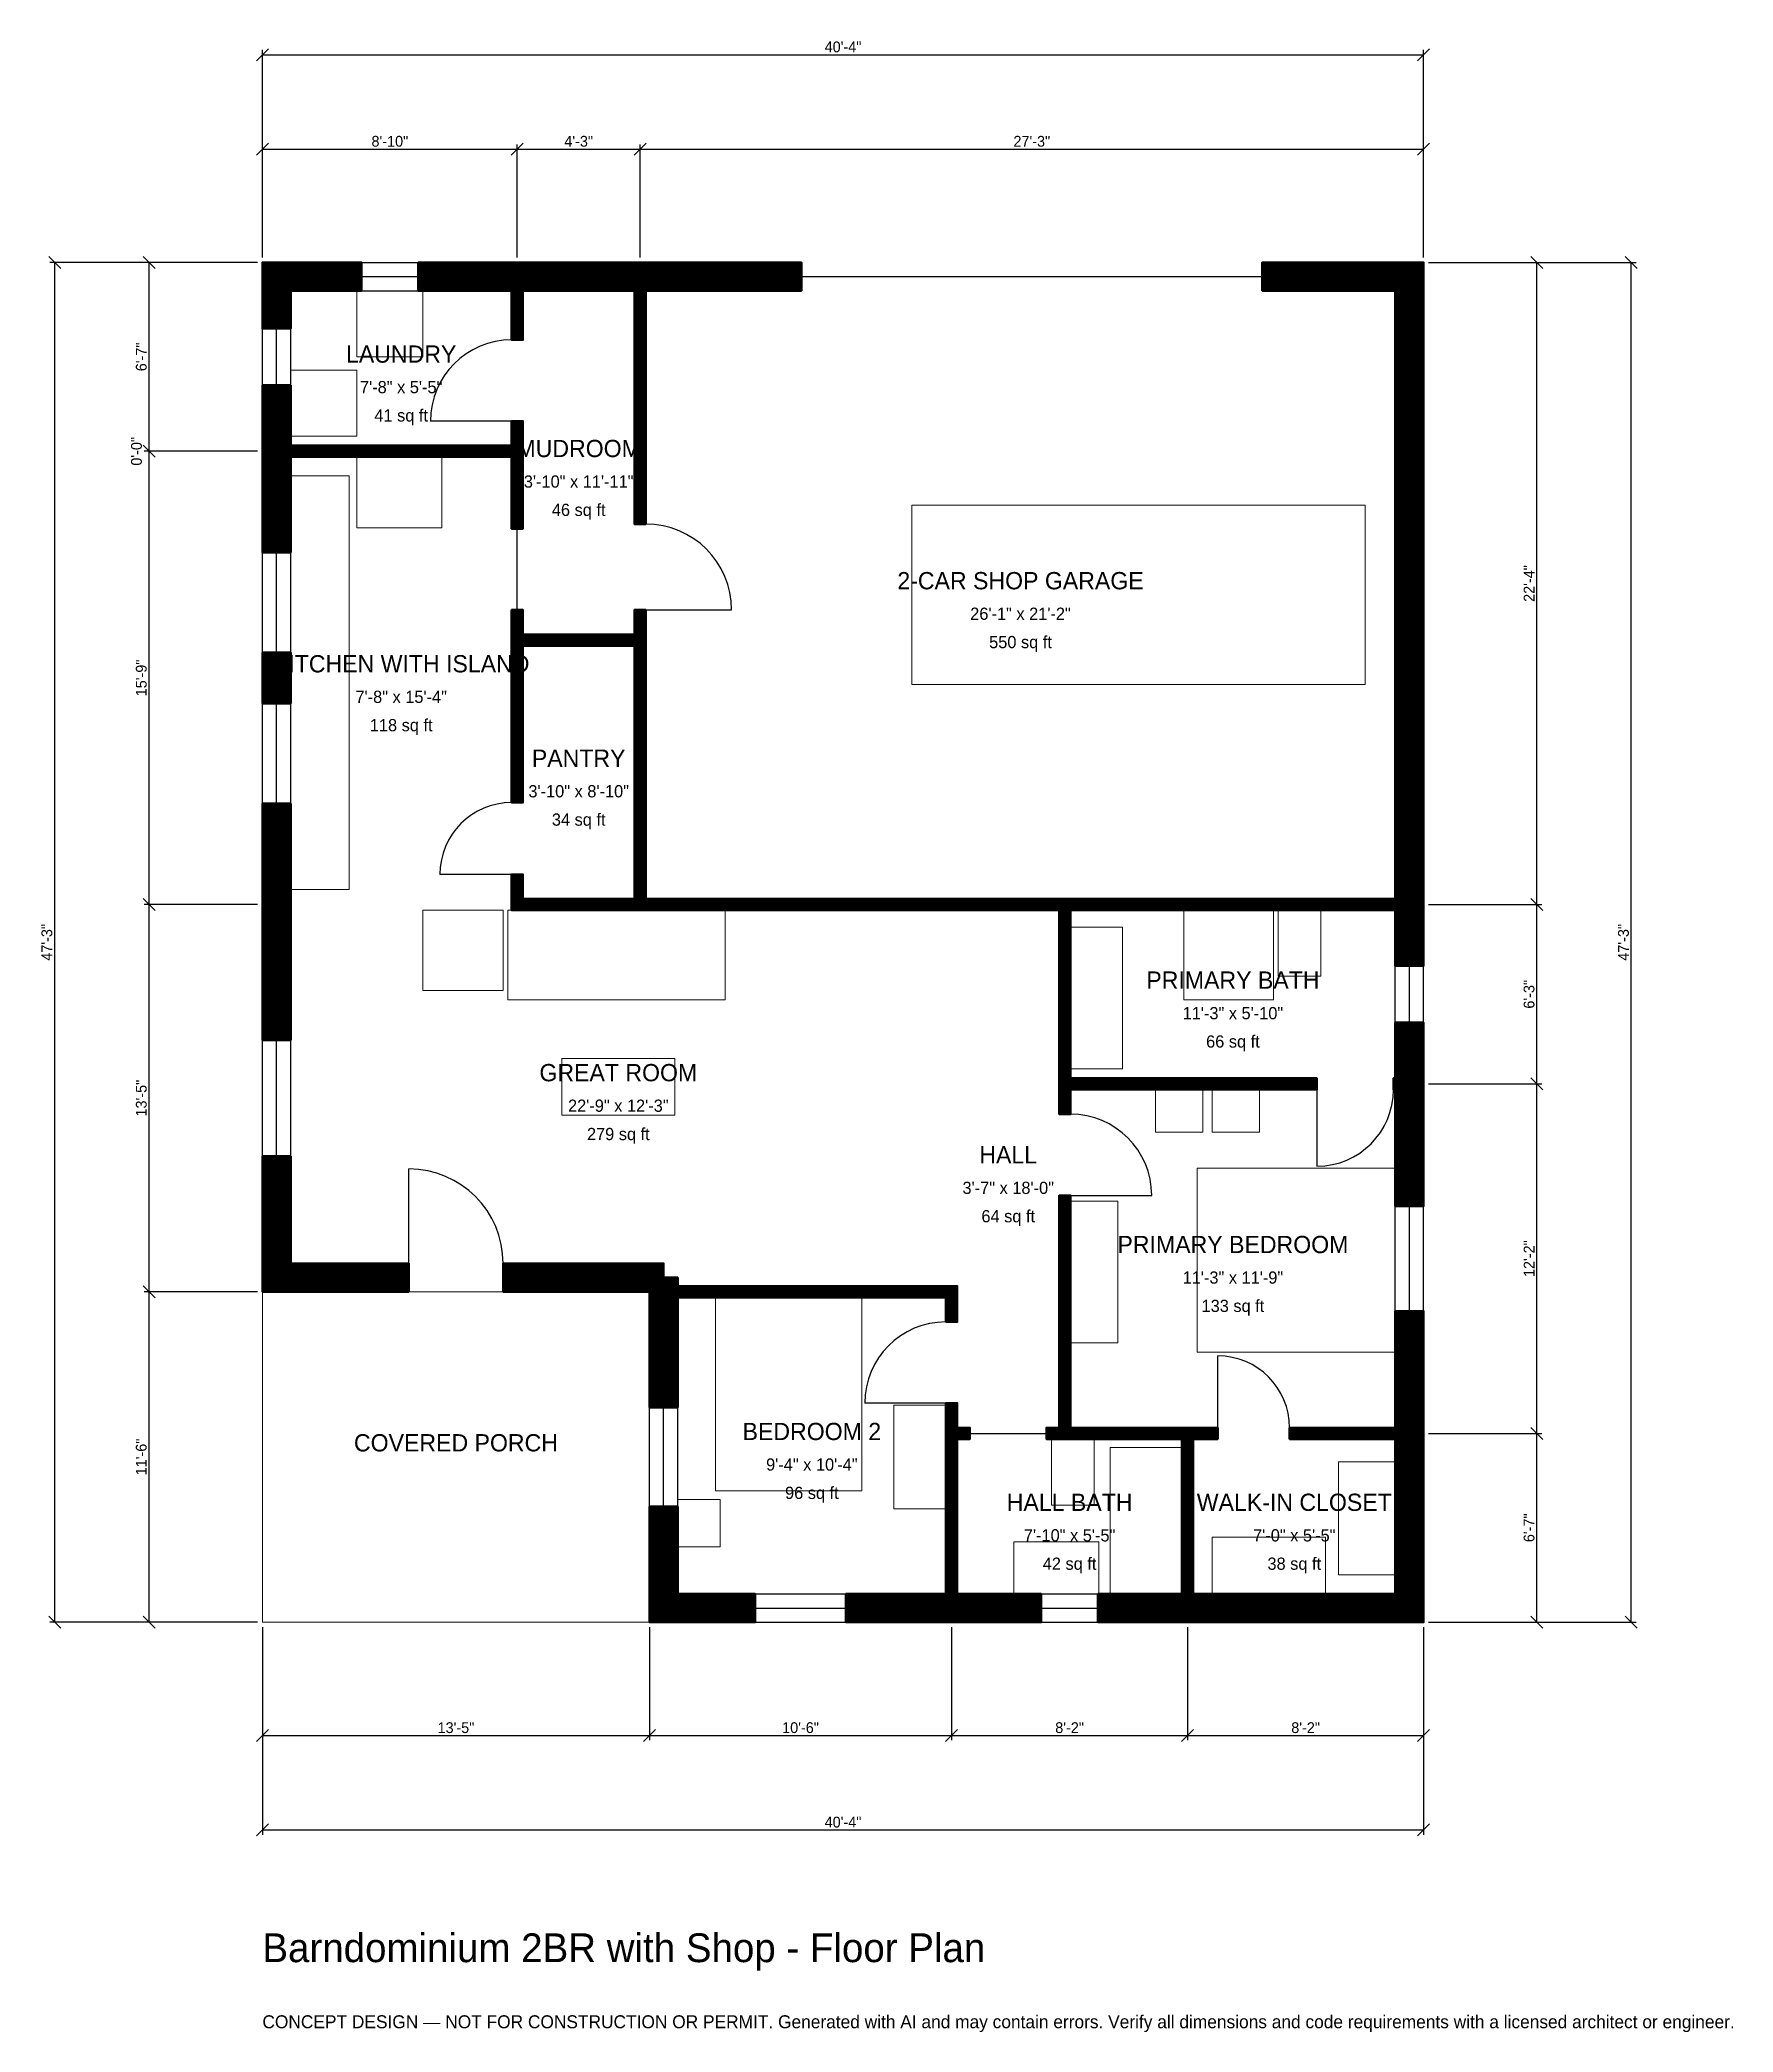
# Model space of a CAD drawing. Header units: inches. Extents: x -93 to 613, y -171 to 660.
import ezdxf
from ezdxf.enums import TextEntityAlignment as Align

# ---------------------------------------------------------------- set-up
doc = ezdxf.new("R2010")
doc.units = ezdxf.units.IN
doc.header["$MEASUREMENT"] = 0
doc.linetypes.add('DASHED', pattern=[0.6, 0.5, -0.1])
for name, color, linetype, lineweight in [('A-ANNO-DIMS', 1, 'Continuous', 13), ('A-ANNO-TEXT', 7, 'Continuous', 18), ('A-AREA-IDEN', 7, 'Continuous', 18), ('A-DOOR', 2, 'Continuous', 25), ('A-FLOR-FIXT', 9, 'Continuous', 13), ('A-FURN', 9, 'Continuous', 13), ('A-GLAZ', 4, 'Continuous', 25), ('A-SITE-PAVE', 8, 'Continuous', 13), ('A-WALL', 7, 'Continuous', 50), ('A-WALL-PATT', 8, 'Continuous', 13)]:
    doc.layers.add(name, color=color, linetype=linetype, lineweight=lineweight)
doc.dimstyles.new('PLAN', dxfattribs={"dimtxt": 4.5, "dimasz": 3, "dimexe": 2, "dimexo": 2, "dimgap": 1, "dimtad": 1, "dimdec": 0, "dimlunit": 4, "dimtsz": 2.5, "dimcen": 2.5, "dimclrd": 1, "dimclre": 1, "dimazin": 3, "dimtfac": 1, "dimtmove": 0, "dimatfit": 3})

msp = doc.modelspace()

# ---------------------------------------------------------------- hatches: boundary and pattern name
at = {"layer": 'A-WALL-PATT'}
h = msp.add_hatch(dxfattribs=at)
h.set_pattern_fill('ANSI31', color=8, scale=0.8)
h.paths.add_polyline_path([(161.4173, 0), (161.4173, 11.811), (161.4173, 11.811), (161.4173, 48.2283), (173.2283, 48.2283), (173.2283, 11.811), (205.5118, 11.811), (205.5118, 0), (173.2283, 0), (173.2283, 0), (161.4173, 0), (161.4173, 0), (161.4173, 0)])
h.paths.add_polyline_path([(161.4173, 135.4331), (161.4173, 135.4331), (161.4173, 137.7952), (159.0551, 137.7952), (159.0551, 137.7953), (100.3937, 137.7953), (100.3937, 149.6063), (167.3228, 149.6063), (167.3228, 143.7008), (173.2283, 143.7008), (173.2283, 140.1575), (285.0394, 140.1575), (289.7638, 140.1575), (289.7638, 135.4331), (289.7638, 125.1969), (285.0394, 125.1969), (285.0394, 135.4331), (173.2283, 135.4331), (173.2283, 89.5669), (161.4173, 89.5669), (161.4173, 135.4331)])
h.paths.add_polyline_path([(11.811, 137.7953), (11.811, 137.7952), (0, 137.7952), (0, 137.7953), (0, 137.7953), (0, 149.6063), (0, 149.6063), (0, 194.2913), (11.811, 194.2913), (11.811, 149.6063), (61.0236, 149.6063), (61.0236, 137.7953), (11.811, 137.7953)])
h.paths.add_polyline_path([(0, 293.3071), (0, 305.1181), (0, 341.3386), (11.811, 341.3386), (11.811, 305.1181), (11.811, 293.3071), (11.811, 242.7165), (0, 242.7165), (0, 293.3071)])
h.paths.add_polyline_path([(0, 404.3307), (11.811, 404.3307), (11.811, 383.0709), (0, 383.0709), (0, 404.3307)])
h.paths.add_polyline_path([(0, 482.2835), (0, 485.8268), (0, 485.8268), (0, 490.5512), (0, 490.5512), (0, 494.0945), (0, 515.748), (11.811, 515.748), (11.811, 494.0945), (11.811, 490.5512), (103.937, 490.5512), (103.937, 500.7874), (108.6614, 500.7874), (108.6614, 490.5512), (108.6614, 485.8268), (108.6614, 485.8268), (108.6614, 455.9055), (103.937, 455.9055), (103.937, 485.8268), (11.811, 485.8268), (11.811, 482.2835), (11.811, 446.063), (0, 446.063), (0, 482.2835)])
h.paths.add_polyline_path([(0, 555.1181), (0, 555.1181), (0, 566.9291), (0, 566.9291), (0, 566.9292), (0, 566.9292), (11.811, 566.9292), (11.811, 566.9291), (41.3386, 566.9291), (41.3386, 555.1181), (11.811, 555.1181), (11.811, 539.3701), (0, 539.3701), (0, 555.1181)])
h.paths.add_polyline_path([(100.3937, 566.9291), (103.937, 566.9291), (103.937, 566.9292), (108.6614, 566.9292), (108.6614, 566.9291), (112.2047, 566.9291), (155.1181, 566.9291), (155.1181, 566.9292), (159.8425, 566.9292), (159.8425, 566.9291), (163.3858, 566.9291), (163.3858, 566.9291), (224.8031, 566.9291), (224.8031, 555.1181), (159.8425, 555.1181), (159.8425, 457.874), (155.1181, 457.874), (155.1181, 555.1181), (151.5748, 555.1181), (151.5748, 555.1181), (112.2047, 555.1181), (108.6614, 555.1181), (108.6614, 534.6457), (103.937, 534.6457), (103.937, 555.1181), (100.3937, 555.1181), (64.9606, 555.1181), (64.9606, 566.9291), (100.3937, 566.9291)])
h.paths.add_polyline_path([(472.4409, 566.9291), (472.4409, 566.9292), (484.252, 566.9292), (484.252, 566.9291), (484.252, 566.9291), (484.252, 555.1181), (484.252, 555.1181), (484.252, 305.1181), (484.252, 301.5748), (484.252, 301.5748), (484.252, 296.8504), (484.252, 296.8504), (484.252, 293.3071), (484.252, 273.622), (472.4409, 273.622), (472.4409, 293.3071), (472.4409, 296.8504), (337.0079, 296.8504), (337.0079, 226.7717), (439.7638, 226.7717), (439.7638, 222.0472), (337.0079, 222.0472), (337.0079, 211.811), (332.2835, 211.811), (332.2835, 222.0472), (332.2835, 226.7717), (332.2835, 296.8504), (289.7638, 296.8504), (285.0394, 296.8504), (159.8425, 296.8504), (155.1181, 296.8504), (108.6614, 296.8504), (103.937, 296.8504), (103.937, 301.5748), (103.937, 311.811), (108.6614, 311.811), (108.6614, 301.5748), (155.1181, 301.5748), (155.1181, 407.0866), (108.6614, 407.0866), (108.6614, 341.7323), (103.937, 341.7323), (103.937, 407.0866), (103.937, 407.0866), (103.937, 411.811), (103.937, 422.0472), (108.6614, 422.0472), (108.6614, 411.811), (155.1181, 411.811), (155.1181, 422.0472), (159.8425, 422.0472), (159.8425, 411.811), (159.8425, 407.0866), (159.8425, 407.0866), (159.8425, 301.5748), (285.0394, 301.5748), (289.7638, 301.5748), (332.2835, 301.5748), (337.0079, 301.5748), (472.4409, 301.5748), (472.4409, 305.1181), (472.4409, 555.1181), (416.9291, 555.1181), (416.9291, 566.9291), (472.4409, 566.9291)])
h.paths.add_polyline_path([(484.252, 230.315), (484.252, 226.7717), (484.252, 226.7717), (484.252, 222.0472), (484.252, 222.0472), (484.252, 218.5039), (484.252, 173.4252), (472.4409, 173.4252), (472.4409, 218.5039), (472.4409, 222.0472), (471.6535, 222.0472), (471.6535, 226.7717), (472.4409, 226.7717), (472.4409, 230.315), (472.4409, 250), (484.252, 250), (484.252, 230.315)])
h.paths.add_polyline_path([(484.252, 84.6457), (484.252, 81.1024), (484.252, 81.1024), (484.252, 76.378), (484.252, 76.378), (484.252, 72.8346), (484.252, 11.811), (484.252, 11.811), (484.252, 0), (484.252, 0), (484.252, 0), (472.4409, 0), (472.4409, 0), (391.7323, 0), (388.189, 0), (388.189, 0), (383.4646, 0), (383.4646, 0), (379.9213, 0), (348.4252, 0), (348.4252, 11.811), (379.9213, 11.811), (383.4646, 11.811), (383.4646, 76.378), (337.0079, 76.378), (332.2835, 76.378), (326.9685, 76.378), (326.9685, 81.1024), (332.2835, 81.1024), (332.2835, 177.9528), (337.0079, 177.9528), (337.0079, 81.1024), (383.4646, 81.1024), (388.189, 81.1024), (398.4252, 81.1024), (398.4252, 76.378), (388.189, 76.378), (388.189, 11.811), (391.7323, 11.811), (472.4409, 11.811), (472.4409, 72.8346), (472.4409, 76.378), (428.3465, 76.378), (428.3465, 81.1024), (472.4409, 81.1024), (472.4409, 84.6457), (472.4409, 129.7244), (484.252, 129.7244), (484.252, 84.6457)])
h.paths.add_polyline_path([(293.3071, 0), (289.7638, 0), (289.7638, 0), (285.0394, 0), (285.0394, 0), (281.4961, 0), (243.3071, 0), (243.3071, 11.811), (281.4961, 11.811), (285.0394, 11.811), (285.0394, 76.378), (285.0394, 81.1024), (285.0394, 91.3386), (289.7638, 91.3386), (289.7638, 81.1024), (295.0787, 81.1024), (295.0787, 76.378), (289.7638, 76.378), (289.7638, 11.811), (293.3071, 11.811), (324.8031, 11.811), (324.8031, 0), (293.3071, 0)])

# ---------------------------------------------------------------- linework, layer by layer
at = {"layer": 'A-DOOR', "linetype": 'DASHED'}
msp.add_line((224.8031, 561.0236), (416.9291, 561.0236), dxfattribs=at)
at = {"layer": 'A-DOOR'}
for p, q in [((103.937, 500.7874), (70.0787, 500.7874)), ((106.2992, 422.0472), (106.2992, 455.9055)), ((159.8425, 422.0472), (195.6693, 422.0472)), ((103.937, 311.811), (74.0157, 311.811)), ((439.7638, 222.0472), (439.7638, 190.1575)), ((61.0236, 149.6063), (61.0236, 188.9764)), ((337.0079, 177.9528), (370.8661, 177.9528)), ((398.4252, 81.1024), (398.4252, 111.0236)), ((285.0394, 91.3386), (251.1811, 91.3386)), ((295.0787, 78.7402), (326.9685, 78.7402))]:
    msp.add_line(p, q, dxfattribs=at)
for centre, radius, start, end in [((103.937, 500.7874), 33.8583, 90, 180), ((159.8425, 422.0472), 35.8268, 0, 90), ((103.937, 311.811), 29.9213, 90, 180), ((439.7638, 222.0472), 31.8898, 270, 360), ((337.0079, 177.9528), 33.8583, 0, 90), ((61.0236, 149.6063), 39.3701, 0, 90), ((285.0394, 91.3386), 33.8583, 90, 180), ((398.4252, 81.1024), 29.9213, 0, 90)]:
    msp.add_arc(centre, radius, start, end, dxfattribs=at)
at = {"layer": 'A-FLOR-FIXT'}
for points in [[(11.811, 305.5118), (36.2205, 305.5118), (36.2205, 477.9528), (11.811, 477.9528)], [(384.252, 259.4488), (421.6535, 259.4488), (421.6535, 296.8504), (384.252, 296.8504)], [(423.622, 269.2913), (441.3386, 269.2913), (441.3386, 296.8504), (423.622, 296.8504)], [(337.0079, 230.7087), (358.6614, 230.7087), (358.6614, 289.7638), (337.0079, 289.7638)], [(329.1339, 48.8189), (346.8504, 48.8189), (346.8504, 76.378), (329.1339, 76.378)], [(353.5433, 11.811), (383.4646, 11.811), (383.4646, 72.8346), (353.5433, 72.8346)], [(313.3858, 11.811), (348.8189, 11.811), (348.8189, 33.4646), (313.3858, 33.4646)]]:
    msp.add_lwpolyline(points, close=True, dxfattribs=at)
at = {"layer": 'A-FURN'}
for points in [[(39.3701, 527.5591), (66.9291, 527.5591), (66.9291, 555.1181), (39.3701, 555.1181)], [(11.811, 494.4882), (39.3701, 494.4882), (39.3701, 522.0472), (11.811, 522.0472)], [(39.3701, 456.2992), (74.8031, 456.2992), (74.8031, 485.8268), (39.3701, 485.8268)], [(270.8661, 390.9449), (459.8425, 390.9449), (459.8425, 465.748), (270.8661, 465.748)], [(66.9291, 263.3858), (100.3937, 263.3858), (100.3937, 296.8504), (66.9291, 296.8504)], [(102.3622, 259.4488), (192.9134, 259.4488), (192.9134, 296.8504), (102.3622, 296.8504)], [(124.8031, 211.4173), (172.0472, 211.4173), (172.0472, 235.0394), (124.8031, 235.0394)], [(372.4409, 204.3307), (392.126, 204.3307), (392.126, 222.0472), (372.4409, 222.0472)], [(396.063, 204.3307), (415.748, 204.3307), (415.748, 222.0472), (396.063, 222.0472)], [(389.7638, 112.5984), (472.4409, 112.5984), (472.4409, 189.3701), (389.7638, 189.3701)], [(337.0079, 116.5354), (356.6929, 116.5354), (356.6929, 175.5906), (337.0079, 175.5906)], [(188.9764, 54.7244), (250, 54.7244), (250, 135.4331), (188.9764, 135.4331)], [(263.3858, 47.2441), (285.0394, 47.2441), (285.0394, 90.5512), (263.3858, 90.5512)], [(448.8189, 19.685), (472.4409, 19.685), (472.4409, 66.9291), (448.8189, 66.9291)], [(173.2283, 31.4961), (190.9449, 31.4961), (190.9449, 51.1811), (173.2283, 51.1811)], [(396.063, 11.811), (443.3071, 11.811), (443.3071, 35.4331), (396.063, 35.4331)]]:
    msp.add_lwpolyline(points, close=True, dxfattribs=at)
at = {"layer": 'A-GLAZ'}
for p, q in [((41.3386, 566.9291), (64.9606, 566.9291)), ((41.3386, 561.0236), (64.9606, 561.0236)), ((41.3386, 555.1181), (64.9606, 555.1181)), ((0, 515.748), (0, 539.3701)), ((5.9055, 515.748), (5.9055, 539.3701)), ((11.811, 515.748), (11.811, 539.3701)), ((0, 404.3307), (0, 446.063)), ((5.9055, 404.3307), (5.9055, 446.063)), ((11.811, 404.3307), (11.811, 446.063)), ((0, 341.3386), (0, 383.0709)), ((5.9055, 341.3386), (5.9055, 383.0709)), ((11.811, 341.3386), (11.811, 383.0709)), ((472.4409, 250), (472.4409, 273.622)), ((478.3465, 250), (478.3465, 273.622)), ((484.252, 250), (484.252, 273.622)), ((0, 194.2913), (0, 242.7165)), ((5.9055, 194.2913), (5.9055, 242.7165)), ((11.811, 194.2913), (11.811, 242.7165)), ((472.4409, 129.7244), (472.4409, 173.4252)), ((478.3465, 129.7244), (478.3465, 173.4252)), ((484.252, 129.7244), (484.252, 173.4252)), ((161.4173, 48.2283), (161.4173, 89.5669)), ((167.3228, 48.2283), (167.3228, 89.5669)), ((173.2283, 48.2283), (173.2283, 89.5669)), ((205.5118, 11.811), (243.3071, 11.811)), ((324.8031, 11.811), (348.4252, 11.811)), ((205.5118, 5.9055), (243.3071, 5.9055)), ((205.5118, 0), (243.3071, 0)), ((324.8031, 5.9055), (348.4252, 5.9055)), ((324.8031, 0), (348.4252, 0))]:
    msp.add_line(p, q, dxfattribs=at)
at = {"layer": 'A-SITE-PAVE', "linetype": 'DASHED'}
msp.add_lwpolyline([(0, 0), (161.4173, 0), (161.4173, 137.7953), (0, 137.7953)], close=True, dxfattribs=at)
at = {"layer": 'A-WALL'}
for points in [[(0, 555.1181), (0, 555.1181), (0, 566.9291), (0, 566.9291), (0, 566.9292), (0, 566.9292), (11.811, 566.9292), (11.811, 566.9291), (41.3386, 566.9291), (41.3386, 555.1181), (11.811, 555.1181), (11.811, 539.3701), (0, 539.3701), (0, 555.1181)], [(100.3937, 566.9291), (103.937, 566.9291), (103.937, 566.9292), (108.6614, 566.9292), (108.6614, 566.9291), (112.2047, 566.9291), (155.1181, 566.9291), (155.1181, 566.9292), (159.8425, 566.9292), (159.8425, 566.9291), (163.3858, 566.9291), (163.3858, 566.9291), (224.8031, 566.9291), (224.8031, 555.1181), (159.8425, 555.1181), (159.8425, 457.874), (155.1181, 457.874), (155.1181, 555.1181), (151.5748, 555.1181), (151.5748, 555.1181), (112.2047, 555.1181), (108.6614, 555.1181), (108.6614, 534.6457), (103.937, 534.6457), (103.937, 555.1181), (100.3937, 555.1181), (64.9606, 555.1181), (64.9606, 566.9291), (100.3937, 566.9291)], [(472.4409, 566.9291), (472.4409, 566.9292), (484.252, 566.9292), (484.252, 566.9291), (484.252, 566.9291), (484.252, 555.1181), (484.252, 555.1181), (484.252, 305.1181), (484.252, 301.5748), (484.252, 301.5748), (484.252, 296.8504), (484.252, 296.8504), (484.252, 293.3071), (484.252, 273.622), (472.4409, 273.622), (472.4409, 293.3071), (472.4409, 296.8504), (337.0079, 296.8504), (337.0079, 226.7717), (439.7638, 226.7717), (439.7638, 222.0472), (337.0079, 222.0472), (337.0079, 211.811), (332.2835, 211.811), (332.2835, 222.0472), (332.2835, 226.7717), (332.2835, 296.8504), (289.7638, 296.8504), (285.0394, 296.8504), (159.8425, 296.8504), (155.1181, 296.8504), (108.6614, 296.8504), (103.937, 296.8504), (103.937, 301.5748), (103.937, 311.811), (108.6614, 311.811), (108.6614, 301.5748), (155.1181, 301.5748), (155.1181, 407.0866), (108.6614, 407.0866), (108.6614, 341.7323), (103.937, 341.7323), (103.937, 407.0866), (103.937, 407.0866), (103.937, 411.811), (103.937, 422.0472), (108.6614, 422.0472), (108.6614, 411.811), (155.1181, 411.811), (155.1181, 422.0472), (159.8425, 422.0472), (159.8425, 411.811), (159.8425, 407.0866), (159.8425, 407.0866), (159.8425, 301.5748), (285.0394, 301.5748), (289.7638, 301.5748), (332.2835, 301.5748), (337.0079, 301.5748), (472.4409, 301.5748), (472.4409, 305.1181), (472.4409, 555.1181), (416.9291, 555.1181), (416.9291, 566.9291), (472.4409, 566.9291)], [(0, 482.2835), (0, 485.8268), (0, 485.8268), (0, 490.5512), (0, 490.5512), (0, 494.0945), (0, 515.748), (11.811, 515.748), (11.811, 494.0945), (11.811, 490.5512), (103.937, 490.5512), (103.937, 500.7874), (108.6614, 500.7874), (108.6614, 490.5512), (108.6614, 485.8268), (108.6614, 485.8268), (108.6614, 455.9055), (103.937, 455.9055), (103.937, 485.8268), (11.811, 485.8268), (11.811, 482.2835), (11.811, 446.063), (0, 446.063), (0, 482.2835)], [(0, 404.3307), (11.811, 404.3307), (11.811, 383.0709), (0, 383.0709), (0, 404.3307)], [(0, 293.3071), (0, 305.1181), (0, 341.3386), (11.811, 341.3386), (11.811, 305.1181), (11.811, 293.3071), (11.811, 242.7165), (0, 242.7165), (0, 293.3071)], [(484.252, 230.315), (484.252, 226.7717), (484.252, 226.7717), (484.252, 222.0472), (484.252, 222.0472), (484.252, 218.5039), (484.252, 173.4252), (472.4409, 173.4252), (472.4409, 218.5039), (472.4409, 222.0472), (471.6535, 222.0472), (471.6535, 226.7717), (472.4409, 226.7717), (472.4409, 230.315), (472.4409, 250), (484.252, 250), (484.252, 230.315)], [(11.811, 137.7953), (11.811, 137.7952), (0, 137.7952), (0, 137.7953), (0, 137.7953), (0, 149.6063), (0, 149.6063), (0, 194.2913), (11.811, 194.2913), (11.811, 149.6063), (61.0236, 149.6063), (61.0236, 137.7953), (11.811, 137.7953)], [(484.252, 84.6457), (484.252, 81.1024), (484.252, 81.1024), (484.252, 76.378), (484.252, 76.378), (484.252, 72.8346), (484.252, 11.811), (484.252, 11.811), (484.252, 0), (484.252, 0), (484.252, 0), (472.4409, 0), (472.4409, 0), (391.7323, 0), (388.189, 0), (388.189, 0), (383.4646, 0), (383.4646, 0), (379.9213, 0), (348.4252, 0), (348.4252, 11.811), (379.9213, 11.811), (383.4646, 11.811), (383.4646, 76.378), (337.0079, 76.378), (332.2835, 76.378), (326.9685, 76.378), (326.9685, 81.1024), (332.2835, 81.1024), (332.2835, 177.9528), (337.0079, 177.9528), (337.0079, 81.1024), (383.4646, 81.1024), (388.189, 81.1024), (398.4252, 81.1024), (398.4252, 76.378), (388.189, 76.378), (388.189, 11.811), (391.7323, 11.811), (472.4409, 11.811), (472.4409, 72.8346), (472.4409, 76.378), (428.3465, 76.378), (428.3465, 81.1024), (472.4409, 81.1024), (472.4409, 84.6457), (472.4409, 129.7244), (484.252, 129.7244), (484.252, 84.6457)], [(161.4173, 135.4331), (161.4173, 135.4331), (161.4173, 137.7952), (159.0551, 137.7952), (159.0551, 137.7953), (100.3937, 137.7953), (100.3937, 149.6063), (167.3228, 149.6063), (167.3228, 143.7008), (173.2283, 143.7008), (173.2283, 140.1575), (285.0394, 140.1575), (289.7638, 140.1575), (289.7638, 135.4331), (289.7638, 125.1969), (285.0394, 125.1969), (285.0394, 135.4331), (173.2283, 135.4331), (173.2283, 89.5669), (161.4173, 89.5669), (161.4173, 135.4331)], [(293.3071, 0), (289.7638, 0), (289.7638, 0), (285.0394, 0), (285.0394, 0), (281.4961, 0), (243.3071, 0), (243.3071, 11.811), (281.4961, 11.811), (285.0394, 11.811), (285.0394, 76.378), (285.0394, 81.1024), (285.0394, 91.3386), (289.7638, 91.3386), (289.7638, 81.1024), (295.0787, 81.1024), (295.0787, 76.378), (289.7638, 76.378), (289.7638, 11.811), (293.3071, 11.811), (324.8031, 11.811), (324.8031, 0), (293.3071, 0)], [(161.4173, 0), (161.4173, 11.811), (161.4173, 11.811), (161.4173, 48.2283), (173.2283, 48.2283), (173.2283, 11.811), (205.5118, 11.811), (205.5118, 0), (173.2283, 0), (173.2283, 0), (161.4173, 0), (161.4173, 0), (161.4173, 0)]]:
    msp.add_lwpolyline(points, close=True, dxfattribs=at)

# ---------------------------------------------------------------- texts
at = {"layer": 'A-ANNO-TEXT'}
for s, height, p in [('Barndominium 2BR with Shop - Floor Plan', 12, (0, -141.7323)), ('CONCEPT DESIGN — NOT FOR CONSTRUCTION OR PERMIT. Generated with AI and may contain errors. Verify all dimensions and code requirements with a licensed architect or engineer.', 5.4, (0, -169.2913))]:
    msp.add_text(s, height=height, dxfattribs=at).set_placement(p)
at = {"layer": 'A-AREA-IDEN'}
for s, height, p in [('LAUNDRY', 7.2, (57.874, 528.7402)), ('7\'-8" x 5\'-5"', 5.1, (57.874, 514.9606)), ('41 sq ft', 5.1, (57.874, 503.1496)), ('MUDROOM', 7.2, (131.8898, 489.3701)), ('3\'-10" x 11\'-11"', 5.1, (131.8898, 475.5906)), ('46 sq ft', 5.1, (131.8898, 463.7795)), ('2-CAR SHOP GARAGE', 7.2, (316.1417, 434.252)), ('26\'-1" x 21\'-2"', 5.1, (316.1417, 420.4724)), ('550 sq ft', 5.1, (316.1417, 408.6614)), ('KITCHEN WITH ISLAND', 7.2, (57.874, 399.6063)), ('7\'-8" x 15\'-4"', 5.1, (57.874, 385.8268)), ('118 sq ft', 5.1, (57.874, 374.0157)), ('PANTRY', 7.2, (131.8898, 360.2362)), ('3\'-10" x 8\'-10"', 5.1, (131.8898, 346.4567)), ('34 sq ft', 5.1, (131.8898, 334.6457)), ('PRIMARY BATH', 7.2, (404.7244, 267.7165)), ('11\'-3" x 5\'-10"', 5.1, (404.7244, 253.937)), ('66 sq ft', 5.1, (404.7244, 242.126)), ('GREAT ROOM', 7.2, (148.4252, 229.1339)), ('22\'-9" x 12\'-3"', 5.1, (148.4252, 215.3543)), ('279 sq ft', 5.1, (148.4252, 203.5433)), ('HALL', 7.2, (311.0236, 194.8819)), ('3\'-7" x 18\'-0"', 5.1, (311.0236, 181.1024)), ('64 sq ft', 5.1, (311.0236, 169.2913)), ('PRIMARY BEDROOM', 7.2, (404.7244, 157.4803)), ('11\'-3" x 11\'-9"', 5.1, (404.7244, 143.7008)), ('133 sq ft', 5.1, (404.7244, 131.8898)), ('BEDROOM 2', 7.2, (229.1339, 79.5276)), ('COVERED PORCH', 7.2, (80.7087, 74.8031)), ('9\'-4" x 10\'-4"', 5.1, (229.1339, 65.748)), ('96 sq ft', 5.1, (229.1339, 53.937)), ('HALL BATH', 7.2, (336.6142, 50)), ('WALK-IN CLOSET', 7.2, (430.315, 50)), ('7\'-10" x 5\'-5"', 5.1, (336.6142, 36.2205)), ('7\'-0" x 5\'-5"', 5.1, (430.315, 36.2205)), ('42 sq ft', 5.1, (336.6142, 24.4094)), ('38 sq ft', 5.1, (430.315, 24.4094))]:
    msp.add_text(s, height=height, dxfattribs=at).set_placement(p, align=Align.MIDDLE_CENTER)

# ---------------------------------------------------------------- dimensions: what is measured, and where the dimension line sits
at = {"layer": 'A-ANNO-DIMS'}
for base, p1, p2, text in [((0, 653.5433), (0, 566.9291), (484.252, 566.9291), '40\'-4"'), ((0, 614.1732), (0, 566.9291), (106.2992, 566.9291), '8\'-10"'), ((106.2992, 614.1732), (106.2992, 566.9291), (157.4803, 566.9291), '4\'-3"'), ((157.4803, 614.1732), (157.4803, 566.9291), (484.252, 566.9291), '27\'-3"'), ((0, -47.2441), (0, 0), (161.4173, 0), '13\'-5"'), ((0, -86.6142), (0, 0), (484.252, 0), '40\'-4"'), ((161.4173, -47.2441), (161.4173, 0), (287.4016, 0), '10\'-6"'), ((287.4016, -47.2441), (287.4016, 0), (385.8268, 0), '8\'-2"'), ((385.8268, -47.2441), (385.8268, 0), (484.252, 0), '8\'-2"')]:
    msp.add_linear_dim(base=base, p1=p1, p2=p2, text=text, dimstyle='PLAN', dxfattribs=at).render()
for base, p1, p2, text in [((-86.6142, 0), (0, 0), (0, 566.9291), '47\'-3"'), ((-47.2441, 488.189), (0, 488.189), (0, 566.9291), '6\'-7"'), ((531.4961, 299.2126), (484.252, 299.2126), (484.252, 566.9291), '22\'-4"'), ((570.8661, 0), (484.252, 0), (484.252, 566.9291), '47\'-3"'), ((-47.2441, 488.189), (0, 488.189), (0, 488.189), '0\'-0"'), ((-47.2441, 299.2126), (0, 299.2126), (0, 488.189), '15\'-9"'), ((-47.2441, 137.7953), (0, 137.7953), (0, 299.2126), '13\'-5"'), ((531.4961, 224.4094), (484.252, 224.4094), (484.252, 299.2126), '6\'-3"'), ((531.4961, 78.7402), (484.252, 78.7402), (484.252, 224.4094), '12\'-2"'), ((-47.2441, 0), (0, 0), (0, 137.7953), '11\'-6"'), ((531.4961, 0), (484.252, 0), (484.252, 78.7402), '6\'-7"')]:
    msp.add_linear_dim(base=base, p1=p1, p2=p2, angle=90, text=text, dimstyle='PLAN', dxfattribs=at).render()

doc.saveas('drawing.dxf')
